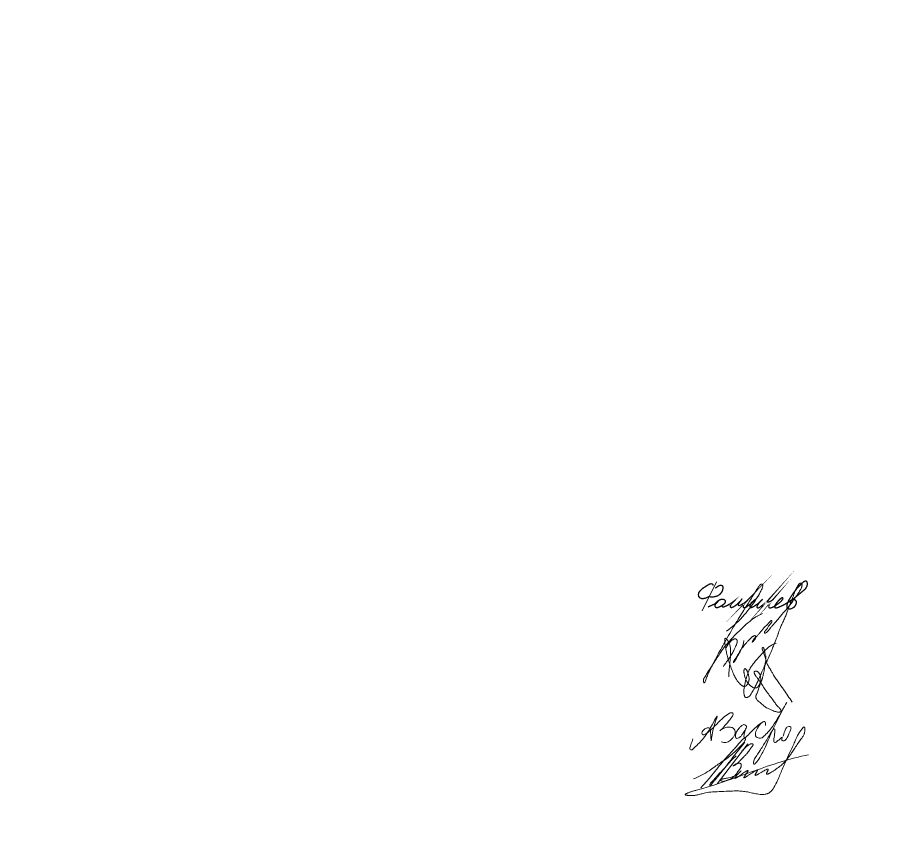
# Model space of a CAD drawing. Header units: millimetres. Extents: x 0 to 841, y 0 to 594.
# Drawn here: x 596.8 to 718.9, y 0 to 113 of the extents above; entities that cross this region are included whole.
import ezdxf

# ---------------------------------------------------------------- set-up
doc = ezdxf.new("R2010")
doc.units = ezdxf.units.MM
for name, pattern in [('K5LT32789', [0]), ('K5LT32790', [0]), ('K5LT32791', [0])]:
    doc.linetypes.add(name, pattern=pattern)
doc.layers.add('Системный слой', color=7, linetype='Continuous')

# ---------------------------------------------------------------- blocks, each defined once
blk = doc.blocks.new('U181')
at = {"layer": 'Системный слой', "color": 5, "linetype": 'K5LT32789', "lineweight": 18, "true_color": 0x0000ff}
for points in [[(698.33, 14.31), (698.12, 14.63), (697.79, 14.63), (697.47, 14.32), (697.12, 13.96), (696.83, 13.48), (696.71, 12.83), (696.91, 12.64), (697.25, 12.72), (697.47, 12.93), (697.71, 13.23), (698.05, 13.75), (698.43, 14.49), (698.05, 13.75), (697.93, 13.15), (697.93, 12.8), (698.01, 12.72), (698.17, 12.77), (698.9, 13.58), (699.69, 14.3), (700.08, 14.66), (700.51, 14.94), (700.71, 15.06), (700.87, 15.06), (700.95, 14.84), (700.95, 14.6), (700.95, 14.34), (700.95, 14.84), (700.87, 15.06), (700.71, 15.07), (700.08, 14.66), (699.51, 13.52), (699.51, 13.01), (699.74, 12.77), (700.07, 12.69), (700.41, 12.69), (700.68, 12.96), (701.02, 13.3), (702.12, 14.4), (704.77, 19.32), (702.12, 14.4), (701.18, 12.05), (700.46, 10.53), (699.81, 9.51), (699.38, 9), (699.25, 9.11), (699.25, 9.55), (699.55, 10.09), (700.11, 10.84), (700.99, 12.3), (701.89, 13.83), (702.09, 14.03), (702.23, 14.01), (702.28, 13.77), (702.2, 13.25), (702.14, 12.84), (702.06, 12.43), (702.14, 12.13), (702.31, 12.04), (702.55, 12.27), (702.99, 12.62), (703.39, 13.02), (703.13, 12.49), (703.25, 12.37), (703.43, 12.3), (703.63, 12.37), (703.88, 12.62), (704.55, 14.01), (704.47, 14.29), (704.22, 14.36), (703.89, 14.28), (703.67, 13.87), (703.52, 13.39), (703.39, 12.98)], [(690.83, 12.62), (690.64, 12.07), (690.44, 11.54), (690.38, 11.2), (690.52, 11.06), (690.72, 11.06), (690.91, 11.25), (691.45, 11.78), (692.78, 13.11), (694.68, 16.85), (693.54, 14.06), (693.34, 11.56), (693.34, 13.86), (693.1, 14.23), (692.55, 14.11), (692.18, 13.74), (692.05, 13.4), (692.17, 13.16), (692.52, 13.16), (693.34, 13.86), (694.46, 14.98), (695.23, 15.76), (696.11, 16.33), (696.49, 16.22), (696.39, 15.9), (696.17, 15.5), (695.43, 14.63), (694.82, 13.91), (694.4, 13.62), (695.22, 14.18), (695.88, 14.3), (696.3, 14.2), (696.59, 13.99), (696.72, 13.64), (696.72, 13.22), (696.47, 12.84), (696.21, 12.58), (695.8, 12.18), (695.36, 12.07), (694.74, 12.19)]]:
    blk.add_open_spline(points, degree=3, dxfattribs=at)
blk = doc.blocks.new('U182')
at = {"layer": 'Системный слой', "color": 5, "linetype": 'K5LT32790', "lineweight": 18, "true_color": 0x0000ff}
blk.add_open_spline([(695.83, 21.26), (695.86, 22.52), (696.18, 23.95), (696.04, 25.46), (695.96, 25.76), (695.88, 25.95), (695.79, 26.12), (695.69, 26.27), (695.6, 26.4), (695.53, 26.49), (695.47, 26.55), (695.44, 26.58), (695.41, 26.59), (695.4, 26.6), (695.38, 26.61), (695.37, 26.61), (695.36, 26.62), (695.35, 26.62), (695.35, 26.62), (695.34, 26.62), (695.33, 26.61), (695.33, 26.61), (695.32, 26.61), (695.32, 26.6), (695.31, 26.59), (695.3, 26.58), (695.3, 26.57), (695.29, 26.56), (695.29, 26.54), (695.28, 26.51), (695.27, 26.48), (695.27, 26.43), (695.26, 26.37), (695.26, 26.27), (695.26, 26.15), (695.27, 26.02), (695.28, 25.87), (695.3, 25.71), (695.34, 25.5), (695.4, 25.22), (695.48, 24.8), (695.6, 24.21), (695.8, 23.46), (696.1, 22.66), (696.38, 21.9), (696.65, 21.27), (696.92, 20.81), (697.18, 20.48), (697.4, 20.25), (697.57, 20.09), (697.69, 20), (697.76, 19.96), (697.82, 19.94), (697.87, 19.93), (697.93, 19.92), (697.98, 19.92), (698.04, 19.93), (698.09, 19.94), (698.14, 19.95), (698.18, 19.97), (698.22, 19.99), (698.25, 20.02), (698.29, 20.05), (698.33, 20.09), (698.37, 20.16), (698.44, 20.25), (698.51, 20.37), (698.57, 20.51), (698.62, 20.65), (698.64, 20.78), (698.65, 20.9), (698.65, 21.05), (698.63, 21.23), (698.59, 21.45), (698.53, 21.69), (698.45, 21.91), (698.38, 22.07), (698.32, 22.17), (698.27, 22.24), (698.23, 22.29), (698.19, 22.33), (698.16, 22.36), (698.13, 22.38), (698.12, 22.39), (698.1, 22.39), (698.09, 22.39), (698.08, 22.39), (698.07, 22.39), (698.07, 22.39), (698.06, 22.39), (698.05, 22.39), (698.05, 22.39), (698.04, 22.38), (698.03, 22.37), (698.02, 22.37), (698.02, 22.36), (698.01, 22.34), (697.99, 22.32), (697.98, 22.29), (697.97, 22.26), (697.95, 22.21), (697.94, 22.15), (697.93, 22.08), (697.93, 22.01), (697.93, 21.92), (697.95, 21.79), (697.98, 21.62), (698.02, 21.39), (698.08, 21.13), (698.17, 20.9), (698.29, 20.68), (698.42, 20.47), (698.58, 20.27), (698.75, 20.09), (698.92, 19.94), (699.06, 19.84), (699.18, 19.78), (699.29, 19.74), (699.39, 19.71), (699.47, 19.7), (699.54, 19.7), (699.6, 19.7), (699.66, 19.71), (699.7, 19.73), (699.74, 19.75), (699.78, 19.77), (699.83, 19.81), (699.87, 19.85), (699.93, 19.91), (699.99, 20), (700.06, 20.11), (700.13, 20.24), (700.19, 20.38), (700.23, 20.53), (700.26, 20.7), (700.28, 20.87), (700.27, 21.06), (700.25, 21.25), (700.21, 21.42), (700.16, 21.57), (700.11, 21.68), (700.05, 21.77), (700, 21.84), (699.95, 21.89), (699.89, 21.94), (699.83, 21.97), (699.77, 22.01), (699.7, 22.03), (699.65, 22.05), (699.6, 22.05), (699.56, 22.05), (699.53, 22.05), (699.5, 22.04), (699.47, 22.03), (699.45, 22.02), (699.42, 22.01), (699.4, 21.99), (699.39, 21.98), (699.37, 21.96), (699.37, 21.95), (699.36, 21.94), (699.35, 21.93), (699.35, 21.91), (699.35, 21.9), (699.35, 21.88), (699.35, 21.86), (699.35, 21.83), (699.36, 21.8), (699.38, 21.76), (699.4, 21.71), (699.44, 21.63), (699.49, 21.53), (699.55, 21.42), (699.64, 21.28), (699.77, 21.13), (699.95, 20.91), (700.19, 20.57), (700.5, 20.09), (700.87, 19.49), (701.34, 18.85), (701.82, 18.22), (702.22, 17.67), (702.5, 17.26), (702.73, 17.05), (702.88, 16.92), (702.97, 16.82), (703.02, 16.74), (703.06, 16.68), (703.08, 16.63), (703.09, 16.58), (703.1, 16.55), (703.1, 16.52), (703.1, 16.5), (703.09, 16.48), (703.09, 16.47), (703.08, 16.45), (703.07, 16.44), (703.07, 16.43), (703.05, 16.42), (703.04, 16.41), (703.02, 16.39), (702.99, 16.38), (702.96, 16.37), (702.92, 16.35), (702.88, 16.34), (702.83, 16.33), (702.76, 16.33), (702.69, 16.34), (702.59, 16.35), (702.44, 16.38), (702.22, 16.44), (701.9, 16.56), (701.52, 16.73), (701.11, 16.92), (700.79, 17.13), (700.54, 17.34), (700.31, 17.55), (700.06, 17.77), (699.84, 17.96), (699.71, 18.12), (699.65, 18.21), (699.62, 18.28), (699.6, 18.33), (699.59, 18.39), (699.59, 18.44), (699.59, 18.49), (699.59, 18.55), (699.6, 18.6), (699.62, 18.67), (699.65, 18.75), (699.7, 18.86), (699.78, 19.02), (699.87, 19.25), (699.97, 19.56), (700.09, 19.89), (700.22, 20.25), (700.38, 20.69), (700.56, 21.25), (700.71, 21.88), (700.81, 22.48), (700.87, 22.96), (700.93, 23.34), (700.99, 23.64), (701, 23.89), (700.98, 24.08), (700.94, 24.27), (700.88, 24.49), (700.83, 24.71), (700.79, 24.91), (700.75, 25.06), (700.72, 25.16), (700.7, 25.23), (700.68, 25.27), (700.66, 25.3), (700.65, 25.31), (700.64, 25.32), (700.63, 25.33), (700.62, 25.33), (700.61, 25.34), (700.6, 25.34), (700.59, 25.34), (700.58, 25.34), (700.57, 25.34), (700.56, 25.33), (700.55, 25.33), (700.54, 25.33), (700.53, 25.32), (700.52, 25.31), (700.51, 25.3), (700.5, 25.29), (700.49, 25.28), (700.49, 25.27), (700.48, 25.25), (700.48, 25.24), (700.47, 25.22), (700.47, 25.2), (700.47, 25.17), (700.48, 25.14), (700.49, 25.09), (700.5, 25.04), (700.53, 24.97), (700.56, 24.89), (700.62, 24.79), (700.67, 24.66), (700.72, 24.51), (700.77, 24.32), (700.85, 24.09), (700.95, 23.8), (701.05, 23.48), (701.13, 23.18), (701.23, 22.92), (701.35, 22.69), (701.49, 22.46), (701.66, 22.2), (701.85, 21.88), (702.09, 21.44), (702.41, 20.95), (702.77, 20.43), (703.13, 19.94), (703.76, 19.05), (704.26, 18.31), (704.64, 17.73)], degree=3, knots=[0, 0, 0, 0, 23.088924, 25.905784, 27.368497, 28.578535, 29.721875, 30.813961, 31.805183, 32.534012, 32.992903, 33.225793, 33.377047, 33.48833, 33.574551, 33.643805, 33.701224, 33.750367, 33.79387, 33.833355, 33.872141, 33.912355, 33.95659, 34.00557, 34.061357, 34.126468, 34.204109, 34.298549, 34.415744, 34.564555, 34.759459, 35.028229, 35.412864, 35.997175, 36.728139, 37.568941, 38.433825, 39.401332, 40.578431, 42.235398, 44.569602, 48.269133, 53.187712, 58.58434, 63.764044, 67.778676, 70.998143, 73.369834, 75.349816, 76.796874, 77.581324, 78.028914, 78.378087, 78.696803, 79.013489, 79.343373, 79.678587, 80.006824, 80.317932, 80.606471, 80.866035, 81.11641, 81.383983, 81.718354, 82.16781, 82.839361, 83.733235, 84.705422, 85.582724, 86.324391, 87.057116, 87.890757, 88.945341, 90.321141, 91.965571, 93.426367, 94.484215, 95.101021, 95.580997, 96.013141, 96.361093, 96.626002, 96.782739, 96.889142, 96.971138, 97.03813, 97.095272, 97.145901, 97.188561, 97.228747, 97.268915, 97.315311, 97.366861, 97.425655, 97.494454, 97.577142, 97.679623, 97.811915, 97.985663, 98.226797, 98.532587, 98.897786, 99.296036, 99.737821, 100.261724, 100.964229, 101.99978, 103.525411, 105.150667, 106.72453, 108.093532, 109.590313, 111.195302, 112.777483, 114.126394, 115.159714, 115.93325, 116.599105, 117.196687, 117.716186, 118.147278, 118.512091, 118.830828, 119.112084, 119.376147, 119.650254, 119.966184, 120.348472, 120.832611, 121.462575, 122.257884, 123.166317, 124.121896, 125.077441, 126.058759, 127.110722, 128.27138, 129.455541, 130.54928, 131.472222, 132.224076, 132.842804, 133.343527, 133.786162, 134.209733, 134.641953, 135.076751, 135.490934, 135.840567, 136.1162, 136.329021, 136.516582, 136.697073, 136.87991, 137.063295, 137.235465, 137.38613, 137.514261, 137.623548, 137.718445, 137.797689, 137.875651, 137.957944, 138.055516, 138.163779, 138.288043, 138.436309, 138.622516, 138.862075, 139.203128, 139.704326, 140.381097, 141.218915, 142.127317, 143.259517, 144.821141, 147.317764, 150.75711, 155.19517, 160.069171, 165.224464, 169.471142, 172.421411, 174.092925, 175.138298, 175.966748, 176.479558, 176.900272, 177.244752, 177.52135, 177.72293, 177.873709, 177.996322, 178.101436, 178.195314, 178.281517, 178.366118, 178.454913, 178.554755, 178.670049, 178.807074, 178.975201, 179.187234, 179.439473, 179.719727, 180.029511, 180.383269, 180.823448, 181.407111, 182.246837, 183.563618, 185.512414, 188.365901, 191.16936, 193.636194, 195.215931, 197.147086, 199.269225, 201.224518, 202.392176, 202.935446, 203.335749, 203.665039, 203.98044, 204.30527, 204.630666, 204.95421, 205.28424, 205.683122, 206.145312, 206.866804, 207.837862, 209.464316, 211.387339, 213.648133, 215.828171, 218.361631, 222.046321, 226.400789, 230.237614, 232.987127, 235.143069, 237.145235, 238.600123, 239.59432, 240.714469, 242.086859, 243.579513, 244.83703, 245.773068, 246.379449, 246.80954, 247.077534, 247.227517, 247.33398, 247.41847, 247.489521, 247.552012, 247.609222, 247.663606, 247.717168, 247.768592, 247.820784, 247.876677, 247.942191, 248.018083, 248.10247, 248.189421, 248.269471, 248.347072, 248.425637, 248.512886, 248.605679, 248.706816, 248.820413, 248.952282, 249.111489, 249.313956, 249.574155, 249.89782, 250.303709, 250.841791, 251.528272, 252.381244, 253.359593, 254.475963, 255.872687, 257.851092, 259.938273, 261.963603, 263.469883, 265.046448, 266.586695, 268.366913, 270.599666, 273.407082, 277.373027, 281.234201, 284.882343, 288.313023, 301, 301, 301, 301], dxfattribs=at)
blk = doc.blocks.new('U183')
at = {"layer": 'Системный слой', "color": 5, "linetype": 'K5LT32790', "lineweight": 18, "true_color": 0x0000ff}
for points, knots in [([(697.93, 26.29), (697.86, 25.83), (697.63, 25.25), (697.29, 24.54), (697.06, 24.17), (696.9, 23.86), (696.8, 23.67), (696.74, 23.56), (696.7, 23.49), (696.66, 23.44), (696.63, 23.4), (696.59, 23.36), (696.56, 23.32), (696.53, 23.29), (696.5, 23.27), (696.48, 23.25), (696.48, 23.25), (696.47, 23.24), (696.47, 23.24), (696.46, 23.24), (696.46, 23.24), (696.46, 23.23), (696.45, 23.23), (696.45, 23.23), (696.45, 23.24), (696.45, 23.24), (696.45, 23.24), (696.45, 23.24), (696.45, 23.25), (696.45, 23.25), (696.45, 23.26), (696.46, 23.26), (696.46, 23.27), (696.47, 23.29), (696.47, 23.31), (696.49, 23.33), (696.5, 23.37), (696.51, 23.4), (696.53, 23.45), (696.56, 23.5), (696.59, 23.55), (696.64, 23.61), (696.71, 23.7), (696.8, 23.83), (696.92, 24.01), (697.06, 24.25), (697.2, 24.49), (697.34, 24.74), (697.5, 25.01), (697.7, 25.3), (697.92, 25.56), (698.11, 25.78), (698.31, 26.02), (698.55, 26.29), (698.82, 26.57), (699.03, 26.77), (699.17, 26.87), (699.24, 26.91), (699.29, 26.94), (699.34, 26.96), (699.39, 26.98), (699.43, 26.99), (699.46, 26.99), (699.48, 26.99), (699.5, 26.99), (699.51, 26.98), (699.52, 26.98), (699.53, 26.97), (699.54, 26.97), (699.54, 26.96), (699.55, 26.96), (699.55, 26.95), (699.56, 26.94), (699.56, 26.93), (699.56, 26.91), (699.56, 26.9), (699.57, 26.88), (699.56, 26.84), (699.56, 26.8), (699.55, 26.75), (699.54, 26.68), (699.53, 26.62), (699.51, 26.56), (699.49, 26.51), (699.46, 26.46), (699.42, 26.4), (699.38, 26.35), (699.33, 26.29), (699.29, 26.25), (699.26, 26.21), (699.23, 26.19), (699.2, 26.16), (699.17, 26.14), (699.15, 26.12), (699.13, 26.11), (699.12, 26.1), (699.11, 26.09), (699.11, 26.09), (699.1, 26.09), (699.1, 26.09), (699.1, 26.09), (699.09, 26.09), (699.09, 26.09), (699.09, 26.09), (699.09, 26.09), (699.09, 26.09), (699.09, 26.1), (699.09, 26.1), (699.09, 26.1), (699.09, 26.1), (699.09, 26.11), (699.09, 26.11), (699.09, 26.12), (699.1, 26.13), (699.1, 26.14), (699.11, 26.15), (699.12, 26.18), (699.13, 26.2), (699.15, 26.23), (699.16, 26.25), (699.18, 26.28), (699.2, 26.31), (699.23, 26.36), (699.27, 26.43), (699.31, 26.5), (699.38, 26.58), (699.47, 26.67), (699.59, 26.78), (699.73, 26.9), (699.87, 27.05), (700, 27.2), (700.12, 27.35), (700.25, 27.51), (700.39, 27.67), (700.53, 27.85), (700.67, 28.03), (700.85, 28.22), (701.05, 28.4), (701.24, 28.58), (701.38, 28.73), (701.47, 28.83), (701.54, 28.91), (701.59, 28.97), (701.64, 29.02), (701.68, 29.06), (701.71, 29.08), (701.73, 29.1), (701.74, 29.1), (701.75, 29.11), (701.76, 29.11), (701.77, 29.11), (701.77, 29.11), (701.78, 29.11), (701.78, 29.11), (701.79, 29.11), (701.79, 29.11), (701.79, 29.1), (701.8, 29.1), (701.8, 29.1), (701.8, 29.09), (701.81, 29.08), (701.81, 29.08), (701.82, 29.06), (701.82, 29.05), (701.82, 29.03), (701.83, 29), (701.83, 28.98), (701.82, 28.95), (701.82, 28.92), (701.81, 28.9), (701.8, 28.87), (701.78, 28.84), (701.75, 28.79), (701.71, 28.73), (701.64, 28.64), (701.54, 28.52), (701.43, 28.37), (701.32, 28.21), (701.22, 28.04), (701.11, 27.91), (701.02, 27.8), (700.96, 27.71), (700.9, 27.65), (700.85, 27.6), (700.82, 27.56), (700.8, 27.53), (700.79, 27.51), (700.79, 27.49), (700.78, 27.47), (700.78, 27.46), (700.78, 27.44), (700.79, 27.42), (700.79, 27.4), (700.79, 27.39), (700.8, 27.38), (700.81, 27.37), (700.81, 27.36), (700.82, 27.35), (700.82, 27.35), (700.83, 27.34), (700.84, 27.34), (700.85, 27.34), (700.85, 27.34), (700.86, 27.34), (700.88, 27.34), (700.89, 27.34), (700.91, 27.34), (700.93, 27.35), (700.95, 27.36), (700.99, 27.38), (701.03, 27.41), (701.08, 27.44), (701.14, 27.48), (701.2, 27.54), (701.26, 27.6), (701.35, 27.71), (701.46, 27.86), (701.63, 28.08), (701.88, 28.36), (702.19, 28.69), (702.53, 29.08), (702.9, 29.53), (703.26, 29.98), (703.63, 30.4), (704, 30.82), (704.38, 31.28), (704.72, 31.78), (705.06, 32.28), (705.4, 32.73), (705.66, 33.12), (705.85, 33.41), (705.94, 33.61), (705.97, 33.74), (705.99, 33.84), (706.01, 33.93), (706.02, 33.99), (706.02, 34.04), (706.02, 34.08), (706.02, 34.12), (706.01, 34.15), (706, 34.18), (705.99, 34.21), (705.98, 34.23), (705.96, 34.25), (705.94, 34.27), (705.93, 34.28), (705.91, 34.29), (705.9, 34.3), (705.88, 34.3), (705.87, 34.31), (705.85, 34.31), (705.83, 34.31), (705.81, 34.3), (705.79, 34.3), (705.77, 34.29), (705.74, 34.28), (705.7, 34.26), (705.67, 34.23), (705.63, 34.2), (705.59, 34.16), (705.55, 34.11), (705.51, 34.06), (705.46, 33.98), (705.41, 33.87), (705.31, 33.71), (705.19, 33.48), (705.06, 33.17), (704.92, 32.81), (704.78, 32.44), (704.62, 32.05), (704.44, 31.63), (704.26, 31.16), (704.09, 30.67), (703.91, 30.16), (703.69, 29.6), (703.42, 29), (703.14, 28.43), (702.94, 27.92), (702.81, 27.56), (702.74, 27.36), (702.7, 27.24), (702.64, 27.07), (702.53, 26.78), (702.37, 26.36), (702.15, 25.83), (701.9, 25.21), (701.63, 24.49), (701.26, 23.66), (700.79, 22.72), (700.32, 21.69), (699.87, 20.65), (699.46, 19.76), (699.07, 19.17), (698.88, 18.79), (698.76, 18.62), (698.69, 18.54), (698.63, 18.5), (698.57, 18.46), (698.52, 18.43), (698.45, 18.41), (698.39, 18.39), (698.32, 18.38), (698.26, 18.38), (698.21, 18.38), (698.18, 18.39), (698.15, 18.4), (698.13, 18.41), (698.11, 18.42), (698.1, 18.43), (698.08, 18.44), (698.07, 18.46), (698.06, 18.48), (698.04, 18.51), (698.03, 18.54), (698.01, 18.59), (697.99, 18.67), (697.97, 18.78), (697.93, 18.91), (697.91, 19.06), (697.9, 19.2), (697.91, 19.35), (697.94, 19.52), (697.98, 19.75), (698.03, 20.04), (698.09, 20.43), (698.19, 20.86), (698.33, 21.26), (698.44, 21.59), (698.53, 21.85), (698.62, 22.09), (698.74, 22.34), (698.91, 22.63), (699.19, 23), (699.57, 23.5), (700.1, 24.1), (700.65, 24.7), (701.15, 25.2), (701.54, 25.52), (701.83, 25.69), (702.1, 25.8), (702.29, 25.86), (702.4, 25.9)], [0, 0, 0, 0, 9.050129, 12.27524, 15.459, 17.73484, 19.057413, 19.710841, 20.186256, 20.578255, 20.920156, 21.263228, 21.624829, 21.943402, 22.174143, 22.29629, 22.36276, 22.406894, 22.439057, 22.464194, 22.484922, 22.502166, 22.516262, 22.528133, 22.539447, 22.552242, 22.56817, 22.588053, 22.611987, 22.639741, 22.672744, 22.715192, 22.776687, 22.87041, 23.023044, 23.2152, 23.446308, 23.698853, 24.014406, 24.364067, 24.793807, 25.28352, 25.941626, 26.877925, 28.429965, 30.348657, 32.240773, 33.898399, 35.948367, 38.485583, 40.825304, 42.59187, 44.267244, 46.970047, 49.74801, 51.863744, 52.701471, 53.104911, 53.483029, 53.862972, 54.210178, 54.473163, 54.650607, 54.780151, 54.882015, 54.96597, 55.037892, 55.101774, 55.160577, 55.215489, 55.269733, 55.3265, 55.390437, 55.464507, 55.552848, 55.661752, 55.802045, 55.996896, 56.278982, 56.657771, 57.087852, 57.530059, 57.926999, 58.28654, 58.645161, 59.086887, 59.580412, 60.070145, 60.456808, 60.770321, 61.020502, 61.287434, 61.539711, 61.751465, 61.877288, 61.951174, 62.001019, 62.037083, 62.064047, 62.085222, 62.102691, 62.117816, 62.131035, 62.143011, 62.154708, 62.167188, 62.181333, 62.197688, 62.21651, 62.238222, 62.264236, 62.296726, 62.338711, 62.394112, 62.469848, 62.581386, 62.750144, 62.953234, 63.151975, 63.325302, 63.501424, 63.750698, 64.126703, 64.655732, 65.239268, 65.888652, 66.649933, 67.724768, 68.970934, 70.450533, 71.673771, 72.965674, 74.199734, 75.716608, 77.191491, 78.669398, 80.263602, 82.259995, 84.0227, 85.431088, 86.180031, 86.82002, 87.357354, 87.830339, 88.196682, 88.427814, 88.563885, 88.657509, 88.728451, 88.784957, 88.831759, 88.871976, 88.907862, 88.941164, 88.973333, 89.002363, 89.031139, 89.061129, 89.097204, 89.139544, 89.190239, 89.252182, 89.329582, 89.428874, 89.559889, 89.727893, 89.910432, 90.08993, 90.259821, 90.437176, 90.634512, 90.867411, 91.167757, 91.627014, 92.382088, 93.419966, 94.672454, 96.030915, 97.344377, 98.512333, 99.382533, 100.080146, 100.642761, 101.098523, 101.416568, 101.614452, 101.761411, 101.888131, 102.002041, 102.112642, 102.228685, 102.353162, 102.475542, 102.582798, 102.67162, 102.744553, 102.805473, 102.857643, 102.905538, 102.953137, 103.003348, 103.057077, 103.11538, 103.180499, 103.255316, 103.343787, 103.451799, 103.589159, 103.775473, 104.036879, 104.381072, 104.782032, 105.231565, 105.731185, 106.331113, 107.131661, 108.329516, 110.150194, 112.636877, 115.501671, 119.160964, 122.898631, 126.952961, 130.409086, 134.037174, 137.994275, 142.035946, 146.041027, 149.822245, 153.085433, 155.385996, 156.523495, 157.344961, 158.084473, 158.656408, 159.032405, 159.319553, 159.62593, 159.882585, 160.081757, 160.265654, 160.447561, 160.63144, 160.806021, 160.962993, 161.100471, 161.220792, 161.327559, 161.424857, 161.521276, 161.623153, 161.736504, 161.863212, 162.008568, 162.179889, 162.387514, 162.643846, 162.945007, 163.264358, 163.6135, 164.014772, 164.533206, 165.020618, 165.794064, 166.857794, 168.64401, 171.006738, 173.517367, 176.204619, 178.789913, 181.800729, 185.264053, 188.598832, 192.086757, 196.039981, 200.351441, 204.98312, 208.606796, 211.174086, 212.324149, 212.840152, 213.814159, 215.76165, 218.911517, 222.760316, 227.121283, 231.883071, 238.054257, 244.879079, 252.670992, 260.372327, 267.206768, 271.910472, 274.294825, 275.442431, 276.007431, 276.456493, 276.872537, 277.298483, 277.734538, 278.182349, 278.627236, 279.027811, 279.347916, 279.582846, 279.760539, 279.906542, 280.032941, 280.152577, 280.276179, 280.413989, 280.572354, 280.762102, 281.004984, 281.334701, 281.830666, 282.557033, 283.530703, 284.521091, 285.429966, 286.323075, 287.47734, 288.942216, 290.783007, 293.428229, 296.57457, 299.586331, 301.717918, 303.359613, 305.016414, 306.799751, 308.827327, 311.560281, 315.955926, 321.284596, 327.290578, 331.929165, 335.294372, 337.07654, 338.608554, 341, 341, 341, 341]), ([(695.49, 27.6), (696.43, 28.26), (697.61, 29.37), (698.88, 31), (699.66, 32.03), (700.13, 32.9), (700.42, 33.43), (700.52, 33.7), (700.55, 33.85), (700.56, 33.93), (700.56, 33.99), (700.56, 34.02), (700.55, 34.05), (700.54, 34.06), (700.54, 34.08), (700.53, 34.09), (700.52, 34.11), (700.5, 34.12), (700.49, 34.13), (700.47, 34.14), (700.45, 34.15), (700.43, 34.15), (700.4, 34.16), (700.38, 34.16), (700.36, 34.16), (700.34, 34.16), (700.33, 34.15), (700.31, 34.15), (700.29, 34.14), (700.27, 34.12), (700.25, 34.11), (700.22, 34.08), (700.18, 34.03), (700.11, 33.95), (699.99, 33.81), (699.81, 33.55), (699.54, 33.14), (699.18, 32.52), (698.62, 31.65), (697.75, 30.29), (696.6, 28.39), (695.33, 26.21), (694.28, 24.31), (693.59, 22.99), (693.2, 22.23), (692.99, 21.77), (692.85, 21.41), (692.73, 21.11), (692.62, 20.84), (692.55, 20.64), (692.5, 20.52), (692.48, 20.46), (692.46, 20.44), (692.46, 20.43), (692.45, 20.42), (692.44, 20.41), (692.43, 20.41), (692.43, 20.4), (692.42, 20.4), (692.42, 20.4), (692.41, 20.4), (692.41, 20.4), (692.4, 20.4), (692.4, 20.4), (692.39, 20.41), (692.39, 20.41), (692.39, 20.41), (692.38, 20.42), (692.37, 20.42), (692.37, 20.43), (692.36, 20.45), (692.35, 20.47), (692.33, 20.5), (692.31, 20.54), (692.3, 20.58), (692.29, 20.64), (692.28, 20.69), (692.28, 20.75), (692.29, 20.81), (692.3, 20.88), (692.32, 20.94), (692.35, 21.01), (692.4, 21.1), (692.49, 21.24), (692.65, 21.5), (692.96, 21.99), (693.53, 22.89), (694.36, 24.17), (695.42, 25.71), (696.67, 27.07), (697.89, 28.23), (698.87, 29.12), (699.74, 29.71), (700.28, 29.96), (700.53, 30.08)], [0, 0, 0, 0, 8.550609, 12.054989, 15.548009, 18.191121, 19.498995, 20.058209, 20.381615, 20.589671, 20.716665, 20.79368, 20.851701, 20.900722, 20.944653, 20.985245, 21.025642, 21.06834, 21.115939, 21.168338, 21.224707, 21.283052, 21.340576, 21.394663, 21.443781, 21.488289, 21.53119, 21.575808, 21.625508, 21.683081, 21.754287, 21.848548, 21.98875, 22.223415, 22.641351, 23.38396, 24.591455, 26.333193, 28.725175, 32.394143, 38.444137, 45.386804, 51.336644, 54.759282, 56.550214, 57.736198, 58.581068, 59.410817, 60.190375, 60.748602, 61.044545, 61.139793, 61.19713, 61.237089, 61.267135, 61.290713, 61.309862, 61.325937, 61.339917, 61.352551, 61.36445, 61.376142, 61.388111, 61.400062, 61.412022, 61.424542, 61.439066, 61.45699, 61.479741, 61.509795, 61.550475, 61.607942, 61.688058, 61.795635, 61.922219, 62.059168, 62.198495, 62.342871, 62.495112, 62.658157, 62.830855, 63.02153, 63.245709, 63.594568, 64.237865, 65.516344, 67.957442, 72.253573, 76.989753, 81.977365, 86.090995, 89.562811, 91.905588, 94, 94, 94, 94]), ([(695.47, 25.35), (695.66, 25.64), (695.88, 26.01), (696.24, 26.33), (696.37, 26.42), (696.47, 26.48), (696.55, 26.51), (696.62, 26.53), (696.66, 26.54), (696.7, 26.54), (696.74, 26.53), (696.77, 26.53), (696.8, 26.52), (696.83, 26.5), (696.86, 26.49), (696.89, 26.46), (696.91, 26.44), (696.93, 26.42), (696.95, 26.39), (696.97, 26.36), (696.98, 26.33), (696.99, 26.3), (697, 26.26), (697, 26.22), (697, 26.16), (696.99, 26.09), (696.97, 25.99), (696.94, 25.85), (696.87, 25.67), (696.75, 25.39), (696.56, 24.98), (696.3, 24.48), (695.98, 23.98), (695.67, 23.54), (695.37, 23.12), (695.18, 22.85), (695.07, 22.69)], [0, 0, 0, 0, 6.031327, 7.224988, 8.103691, 8.779791, 9.271523, 9.620615, 9.879085, 10.092232, 10.278511, 10.453749, 10.630111, 10.818394, 11.017829, 11.223201, 11.427374, 11.623322, 11.806227, 11.978077, 12.150954, 12.337468, 12.550087, 12.799771, 13.111892, 13.519386, 14.078895, 14.842107, 15.895849, 17.445078, 19.990893, 23.601088, 27.190299, 30.147219, 32.759048, 36, 36, 36, 36])]:
    blk.add_open_spline(points, degree=3, knots=knots, dxfattribs=at)
blk = doc.blocks.new('U184')
at = {"layer": 'Системный слой', "color": 5, "linetype": 'K5LT32790', "lineweight": 18, "true_color": 0x0000ff}
blk.add_line((698.47, 11.94), (694.2, 6.34), dxfattribs=at)
for points, knots in [([(697.66, 10.88), (697.85, 11.12), (698.12, 11.43), (698.52, 11.7), (698.71, 11.82), (698.84, 11.89), (698.92, 11.93), (698.97, 11.94), (699, 11.94), (699.03, 11.94), (699.06, 11.94), (699.08, 11.93), (699.1, 11.92), (699.12, 11.91), (699.14, 11.9), (699.16, 11.89), (699.18, 11.87), (699.19, 11.86), (699.19, 11.85), (699.2, 11.84), (699.2, 11.83), (699.21, 11.81), (699.21, 11.8), (699.21, 11.78), (699.21, 11.76), (699.2, 11.74), (699.19, 11.72), (699.18, 11.69), (699.16, 11.65), (699.13, 11.61), (699.07, 11.54), (699, 11.45), (698.91, 11.33), (698.8, 11.19), (698.68, 11.01), (698.53, 10.78), (698.31, 10.52), (698.05, 10.24), (697.77, 9.97), (697.55, 9.74), (697.37, 9.56), (697.24, 9.42), (697.13, 9.3), (697.04, 9.22), (696.97, 9.16), (696.9, 9.12), (696.83, 9.07), (696.74, 9.02), (696.65, 8.96), (696.57, 8.92), (696.52, 8.89), (696.48, 8.87), (696.46, 8.86), (696.45, 8.86), (696.43, 8.85), (696.43, 8.85), (696.42, 8.85), (696.42, 8.85), (696.41, 8.84), (696.41, 8.84), (696.41, 8.84), (696.41, 8.84), (696.41, 8.84), (696.41, 8.84), (696.41, 8.85), (696.41, 8.85), (696.41, 8.85), (696.41, 8.85), (696.41, 8.85), (696.42, 8.85), (696.42, 8.86), (696.42, 8.86), (696.43, 8.86), (696.43, 8.87), (696.44, 8.87), (696.46, 8.88), (696.47, 8.89), (696.5, 8.91), (696.54, 8.94), (696.59, 8.97), (696.66, 9.02), (696.75, 9.07), (696.84, 9.12), (696.94, 9.16), (697.04, 9.19), (697.14, 9.21), (697.22, 9.22), (697.29, 9.22), (697.35, 9.22), (697.4, 9.21), (697.43, 9.2), (697.45, 9.19), (697.47, 9.17), (697.49, 9.16), (697.51, 9.14), (697.52, 9.13), (697.53, 9.1), (697.54, 9.08), (697.56, 9.05), (697.56, 9.01), (697.57, 8.97), (697.57, 8.92), (697.57, 8.88), (697.56, 8.83), (697.55, 8.77), (697.53, 8.71), (697.49, 8.63), (697.43, 8.53), (697.33, 8.39), (697.18, 8.17), (697, 7.9), (696.78, 7.61), (696.55, 7.37), (696.34, 7.2), (696.16, 7.08), (695.95, 6.98), (695.73, 6.9), (695.48, 6.81), (695.28, 6.73), (695.14, 6.69), (695.06, 6.69), (695.01, 6.69), (694.96, 6.7), (694.91, 6.71), (694.86, 6.73), (694.82, 6.75), (694.77, 6.77), (694.74, 6.79), (694.72, 6.81), (694.7, 6.82), (694.68, 6.84), (694.66, 6.85), (694.65, 6.87), (694.64, 6.88), (694.64, 6.89), (694.64, 6.9), (694.64, 6.92), (694.65, 6.93), (694.65, 6.94), (694.67, 6.95), (694.68, 6.96), (694.71, 6.97), (694.74, 6.98), (694.78, 6.99), (694.83, 7.01), (694.9, 7.02), (694.99, 7.04), (695.11, 7.06), (695.28, 7.09), (695.52, 7.13), (695.83, 7.2), (696.19, 7.29), (696.53, 7.41), (696.81, 7.55), (697.02, 7.69), (697.17, 7.8), (697.28, 7.9), (697.37, 7.98), (697.42, 8.04), (697.46, 8.08), (697.48, 8.1), (697.5, 8.13), (697.52, 8.14), (697.53, 8.15), (697.53, 8.16), (697.54, 8.17), (697.54, 8.17), (697.54, 8.18), (697.55, 8.18), (697.55, 8.18), (697.55, 8.18), (697.55, 8.18), (697.55, 8.18), (697.55, 8.18), (697.54, 8.18), (697.54, 8.18), (697.54, 8.18), (697.54, 8.18), (697.53, 8.17), (697.52, 8.17), (697.51, 8.16), (697.5, 8.15), (697.48, 8.13), (697.46, 8.11), (697.43, 8.08), (697.4, 8.04), (697.34, 7.99), (697.27, 7.9), (697.16, 7.78), (697.03, 7.63), (696.9, 7.48), (696.8, 7.36), (696.74, 7.28), (696.71, 7.23), (696.69, 7.2), (696.68, 7.18), (696.67, 7.16), (696.67, 7.15), (696.67, 7.14), (696.67, 7.13), (696.67, 7.12), (696.67, 7.12), (696.68, 7.12), (696.69, 7.11), (696.7, 7.11), (696.71, 7.12), (696.73, 7.12), (696.75, 7.13), (696.78, 7.15), (696.82, 7.17), (696.87, 7.19), (696.94, 7.23), (697.03, 7.29), (697.15, 7.37), (697.34, 7.5), (697.59, 7.67), (697.86, 7.86), (698.09, 8.01), (698.24, 8.1), (698.32, 8.15), (698.38, 8.18), (698.42, 8.19), (698.45, 8.2), (698.47, 8.21), (698.49, 8.21), (698.5, 8.21), (698.51, 8.21), (698.51, 8.2), (698.52, 8.19), (698.52, 8.18), (698.52, 8.17), (698.52, 8.16), (698.51, 8.15), (698.5, 8.13), (698.5, 8.11), (698.48, 8.09), (698.46, 8.05), (698.43, 8.01), (698.39, 7.94), (698.33, 7.85), (698.24, 7.73), (698.14, 7.59), (698.06, 7.47), (698, 7.39), (697.97, 7.34), (697.96, 7.3), (697.94, 7.28), (697.94, 7.26), (697.93, 7.25), (697.93, 7.24), (697.93, 7.23), (697.93, 7.22), (697.94, 7.21), (697.94, 7.21), (697.95, 7.21), (697.96, 7.21), (697.98, 7.21), (698, 7.21), (698.02, 7.22), (698.05, 7.23), (698.09, 7.25), (698.14, 7.28), (698.21, 7.32), (698.3, 7.37), (698.43, 7.45), (698.62, 7.58), (698.87, 7.75), (699.15, 7.94), (699.37, 8.08), (699.52, 8.17), (699.61, 8.22), (699.67, 8.24), (699.71, 8.26), (699.74, 8.27), (699.76, 8.27), (699.78, 8.27), (699.8, 8.27), (699.81, 8.27), (699.81, 8.26), (699.82, 8.25), (699.82, 8.24), (699.82, 8.22), (699.81, 8.21), (699.81, 8.19), (699.8, 8.17), (699.79, 8.15), (699.77, 8.11), (699.75, 8.07), (699.71, 8), (699.66, 7.92), (699.6, 7.82), (699.55, 7.74), (699.52, 7.68), (699.51, 7.65), (699.5, 7.62), (699.49, 7.6), (699.49, 7.59), (699.49, 7.58), (699.49, 7.57), (699.49, 7.56), (699.49, 7.55), (699.5, 7.54), (699.51, 7.54), (699.52, 7.53), (699.54, 7.53), (699.56, 7.54), (699.59, 7.54), (699.62, 7.55), (699.66, 7.57), (699.71, 7.59), (699.78, 7.62), (699.87, 7.67), (700, 7.74), (700.2, 7.86), (700.46, 8.01), (700.72, 8.17), (700.93, 8.28), (701.06, 8.34), (701.13, 8.37), (701.18, 8.39), (701.22, 8.4), (701.25, 8.4), (701.27, 8.4), (701.28, 8.4), (701.3, 8.39), (701.31, 8.38), (701.31, 8.37), (701.32, 8.36), (701.32, 8.34), (701.31, 8.33), (701.31, 8.31), (701.31, 8.3), (701.3, 8.27), (701.29, 8.24), (701.27, 8.2), (701.24, 8.15), (701.2, 8.07), (701.16, 7.98), (701.12, 7.91), (701.1, 7.85), (701.09, 7.82), (701.08, 7.8), (701.08, 7.78), (701.08, 7.76), (701.08, 7.75), (701.08, 7.74), (701.08, 7.73), (701.09, 7.72), (701.1, 7.71), (701.11, 7.7), (701.12, 7.7), (701.13, 7.7), (701.15, 7.7), (701.17, 7.7), (701.2, 7.7), (701.23, 7.71), (701.27, 7.72), (701.32, 7.74), (701.38, 7.77), (701.46, 7.8), (701.57, 7.86), (701.72, 7.95), (701.94, 8.09), (702.23, 8.28), (702.56, 8.51), (702.87, 8.74), (703.15, 8.97), (703.4, 9.2), (703.65, 9.43), (703.89, 9.7), (704.15, 10.02), (704.43, 10.43), (704.75, 10.94), (705.14, 11.51), (705.55, 12.11), (705.93, 12.63), (706.2, 13), (706.31, 13.25), (706.36, 13.41), (706.39, 13.56), (706.41, 13.7), (706.42, 13.83), (706.42, 13.96), (706.42, 14.05), (706.41, 14.12), (706.4, 14.16), (706.39, 14.19), (706.38, 14.21), (706.37, 14.23), (706.36, 14.24), (706.35, 14.25), (706.35, 14.26), (706.34, 14.26), (706.33, 14.27), (706.32, 14.27), (706.32, 14.27), (706.31, 14.27), (706.29, 14.27), (706.28, 14.27), (706.27, 14.26), (706.25, 14.25), (706.23, 14.24), (706.21, 14.23), (706.19, 14.2), (706.15, 14.17), (706.11, 14.13), (706.06, 14.07), (705.98, 13.97), (705.87, 13.82), (705.75, 13.64), (705.61, 13.43), (705.47, 13.19), (705.32, 12.91), (705.14, 12.53), (704.91, 11.98), (704.52, 11.13), (703.93, 9.9), (703.26, 8.42), (702.72, 6.99), (702.23, 6.03), (701.9, 5.52), (701.7, 5.3), (701.57, 5.18), (701.44, 5.1), (701.31, 5.02), (701.15, 4.96), (700.97, 4.91), (700.75, 4.88), (700.49, 4.87), (700.16, 4.88), (699.69, 4.95), (699.1, 5.07), (698.42, 5.23), (697.71, 5.34), (696.93, 5.37), (695.97, 5.34), (694.82, 5.27), (693.65, 5.24), (692.68, 5.14), (691.99, 4.95), (691.45, 4.81), (691.01, 4.73), (690.64, 4.71), (690.35, 4.72), (690.12, 4.74), (689.95, 4.76), (689.86, 4.78), (689.81, 4.8), (689.79, 4.8), (689.77, 4.81), (689.76, 4.82), (689.75, 4.82), (689.74, 4.83), (689.74, 4.83), (689.73, 4.84), (689.73, 4.84), (689.73, 4.85), (689.73, 4.85), (689.73, 4.85), (689.73, 4.86), (689.73, 4.86), (689.73, 4.87), (689.73, 4.87), (689.74, 4.88), (689.75, 4.89), (689.75, 4.9), (689.77, 4.91), (689.78, 4.92), (689.8, 4.93), (689.83, 4.95), (689.87, 4.97), (689.93, 5), (690.02, 5.03), (690.14, 5.09), (690.3, 5.15), (690.49, 5.22), (690.68, 5.28), (690.89, 5.35), (691.11, 5.41), (691.38, 5.47), (691.79, 5.58), (692.55, 5.79), (693.9, 6.21), (696.22, 7.01), (699.37, 8.16), (703.06, 9.46), (705.64, 10.13), (706.92, 10.41)], [0, 0, 0, 0, 6.158308, 7.924944, 9.397219, 10.421772, 10.878244, 11.151197, 11.36381, 11.548551, 11.718723, 11.877713, 12.036027, 12.196544, 12.358164, 12.506286, 12.632493, 12.736928, 12.819521, 12.898812, 12.980771, 13.07523, 13.173556, 13.279268, 13.396608, 13.531064, 13.690326, 13.886288, 14.140321, 14.494376, 15.023758, 15.795804, 16.773927, 17.9322, 19.328256, 21.031002, 23.191239, 26.01508, 28.508359, 30.764949, 32.158381, 33.57364, 34.542076, 35.296285, 35.858711, 36.382363, 36.930279, 37.613953, 38.340853, 38.974758, 39.36394, 39.584276, 39.729431, 39.831741, 39.905683, 39.959643, 39.999056, 40.02768, 40.048222, 40.062694, 40.072775, 40.079767, 40.084961, 40.089793, 40.09578, 40.104088, 40.115492, 40.13093, 40.149822, 40.171984, 40.197656, 40.229358, 40.269864, 40.322352, 40.391158, 40.483151, 40.610685, 40.79026, 41.065436, 41.512004, 42.088709, 42.770629, 43.467951, 44.184491, 44.869892, 45.483626, 46.046275, 46.524145, 46.915912, 47.196275, 47.40917, 47.586207, 47.738846, 47.877531, 48.013016, 48.157728, 48.31924, 48.502929, 48.715108, 48.96183, 49.243774, 49.540729, 49.8478, 50.172102, 50.537958, 50.965281, 51.494288, 52.20384, 53.298857, 54.917421, 57.240739, 59.738769, 62.02238, 63.698303, 65.037791, 66.331625, 68.02956, 69.84719, 71.368716, 72.206354, 72.649589, 72.981788, 73.276043, 73.570472, 73.929446, 74.299002, 74.63126, 74.848184, 75.010867, 75.161965, 75.335461, 75.49506, 75.620009, 75.719661, 75.802316, 75.875542, 75.946386, 76.021533, 76.107513, 76.21105, 76.339562, 76.501776, 76.708489, 76.973585, 77.315523, 77.75974, 78.342864, 79.120835, 80.18625, 81.706721, 83.852292, 86.465219, 88.951659, 90.978666, 92.487594, 93.76585, 94.760654, 95.480574, 95.959313, 96.294546, 96.536659, 96.714464, 96.846112, 96.943809, 97.01613, 97.069288, 97.107887, 97.1354, 97.154486, 97.167231, 97.175363, 97.180572, 97.184743, 97.189776, 97.197329, 97.209122, 97.228653, 97.258997, 97.303617, 97.365208, 97.448469, 97.559514, 97.706462, 97.900415, 98.157187, 98.500801, 98.971779, 99.653407, 100.680484, 102.16221, 103.578184, 104.648543, 105.155236, 105.478521, 105.704428, 105.867108, 105.985778, 106.07285, 106.137041, 106.188892, 106.233202, 106.275598, 106.31862, 106.370033, 106.436882, 106.52608, 106.645289, 106.803787, 107.01342, 107.289946, 107.655243, 108.141506, 108.800592, 109.730549, 111.109505, 113.317286, 115.629589, 117.547768, 118.521059, 119.084698, 119.470627, 119.745056, 119.943042, 120.086716, 120.191551, 120.26935, 120.330025, 120.382672, 120.435962, 120.498121, 120.565387, 120.641314, 120.728412, 120.840736, 120.985691, 121.174077, 121.421722, 121.753873, 122.217132, 122.901613, 123.981872, 125.172225, 126.200607, 126.79256, 127.136357, 127.367267, 127.532062, 127.652773, 127.742537, 127.810135, 127.865237, 127.915133, 127.96426, 128.015006, 128.071903, 128.142719, 128.234954, 128.356669, 128.517397, 128.729164, 129.007855, 129.375448, 129.864201, 130.525978, 131.458654, 132.841604, 135.051627, 137.371779, 139.298243, 140.282632, 140.852634, 141.243893, 141.523176, 141.725905, 141.87456, 141.985024, 142.069602, 142.138778, 142.20217, 142.268885, 142.347585, 142.446693, 142.552857, 142.668386, 142.796019, 142.962407, 143.184377, 143.493216, 143.947083, 144.660187, 145.445963, 146.126993, 146.522898, 146.755674, 146.914043, 147.029277, 147.105459, 147.165051, 147.224298, 147.295401, 147.367417, 147.434207, 147.504148, 147.585142, 147.684943, 147.81179, 147.975245, 148.18721, 148.463335, 148.825333, 149.305406, 149.95641, 150.882496, 152.258218, 154.475246, 156.620318, 158.321251, 159.038433, 159.502054, 159.828856, 160.066775, 160.243468, 160.37743, 160.482373, 160.569441, 160.648431, 160.728415, 160.81803, 160.908084, 160.998756, 161.091733, 161.206325, 161.353931, 161.549093, 161.818906, 162.212882, 162.829199, 163.508952, 164.099592, 164.445709, 164.650604, 164.788255, 164.903661, 165.007576, 165.109001, 165.194462, 165.26938, 165.338661, 165.406872, 165.478408, 165.557687, 165.64939, 165.758763, 165.891992, 166.05668, 166.262506, 166.522189, 166.853055, 167.279787, 167.839914, 168.596742, 169.679428, 171.288032, 173.772391, 176.439711, 179.127961, 181.338538, 183.565781, 185.724368, 187.964675, 190.532192, 193.913297, 197.664225, 202.240399, 207.365977, 211.891604, 214.950288, 216.260728, 217.307529, 218.226173, 219.136534, 220.048062, 220.900546, 221.546871, 221.9542, 222.219116, 222.412338, 222.560372, 222.677648, 222.773298, 222.853632, 222.923292, 222.978973, 223.025473, 223.071419, 223.126411, 223.191335, 223.263092, 223.344759, 223.440037, 223.553558, 223.691355, 223.86161, 224.075985, 224.352298, 224.720891, 225.244768, 226.022651, 227.234024, 228.694978, 230.400721, 232.151975, 234.169342, 236.596891, 240.264912, 245.911745, 254.96485, 266.835794, 277.658947, 284.885559, 287.882731, 289.514301, 290.547995, 291.464177, 292.424746, 293.549213, 294.775006, 296.163908, 297.809999, 299.883699, 302.703567, 306.933828, 311.679125, 316.501759, 320.996631, 326.836537, 335.266963, 343.465594, 349.957026, 354.09066, 357.579706, 360.721275, 362.932241, 364.823848, 366.400364, 367.448979, 368.024725, 368.279323, 368.440012, 368.5553, 368.642037, 368.709291, 368.762747, 368.806287, 368.842721, 368.874182, 368.900514, 368.926113, 368.952467, 368.982922, 369.016093, 369.053534, 369.097024, 369.148696, 369.211201, 369.287947, 369.383467, 369.504023, 369.658723, 369.861852, 370.138802, 370.52869, 371.119523, 372.038078, 373.203074, 374.521743, 375.833878, 377.215726, 378.767848, 380.290034, 382.688597, 387.074598, 395.697937, 410.437499, 434.93092, 461.366967, 487, 487, 487, 487]), ([(690.91, 7.03), (691.66, 7.35), (692.68, 7.87), (693.82, 8.69), (694.47, 9.16), (695.09, 9.56), (695.76, 10.02), (696.46, 10.61), (697.14, 11.24), (697.64, 11.78), (697.93, 12.14), (698.05, 12.34), (698.11, 12.44), (698.14, 12.5), (698.15, 12.54), (698.15, 12.56), (698.15, 12.58), (698.15, 12.59), (698.15, 12.6), (698.14, 12.62), (698.14, 12.63), (698.13, 12.64), (698.13, 12.64), (698.12, 12.66), (698.11, 12.67), (698.09, 12.67), (698.08, 12.68), (698.07, 12.69), (698.06, 12.69), (698.04, 12.69), (698.03, 12.7), (698.02, 12.69), (698, 12.69), (697.98, 12.69), (697.96, 12.68), (697.94, 12.67), (697.91, 12.65), (697.86, 12.62), (697.8, 12.58), (697.72, 12.51), (697.61, 12.4), (697.47, 12.24), (697.29, 12.03), (697.05, 11.73), (696.7, 11.33), (696.21, 10.82), (695.6, 10.14), (694.88, 9.3), (694.08, 8.34), (693.37, 7.42), (692.75, 6.7), (692.28, 6.21), (692.03, 5.92), (691.93, 5.8)], [0, 0, 0, 0, 6.997069, 9.684036, 11.958352, 13.801956, 16.01059, 18.791875, 21.670898, 23.899271, 25.047829, 25.598015, 25.892727, 26.052221, 26.139763, 26.200238, 26.24818, 26.289354, 26.326598, 26.358724, 26.389054, 26.419587, 26.454991, 26.494445, 26.537325, 26.581963, 26.625959, 26.666366, 26.702295, 26.736616, 26.772293, 26.811665, 26.854853, 26.903993, 26.962474, 27.036776, 27.136139, 27.279193, 27.487047, 27.788774, 28.205883, 28.811868, 29.540442, 30.580231, 32.089095, 34.083011, 36.578424, 39.886091, 43.512937, 47.235171, 49.742529, 51.659752, 53, 53, 53, 53]), ([(696.87, 10.25), (696.35, 9.81), (695.67, 9.04), (694.81, 8.11), (694.28, 7.53), (693.89, 7.08), (693.59, 6.77), (693.4, 6.57), (693.29, 6.44), (693.23, 6.34), (693.2, 6.28), (693.18, 6.25), (693.18, 6.23), (693.18, 6.21), (693.18, 6.2), (693.18, 6.19), (693.18, 6.18), (693.19, 6.17), (693.19, 6.16), (693.2, 6.15), (693.21, 6.14), (693.22, 6.13), (693.23, 6.12), (693.24, 6.11), (693.24, 6.11), (693.25, 6.11), (693.26, 6.11), (693.26, 6.1), (693.27, 6.1), (693.28, 6.1), (693.29, 6.11), (693.29, 6.11), (693.3, 6.11), (693.31, 6.12), (693.32, 6.13), (693.34, 6.14), (693.35, 6.16), (693.37, 6.19), (693.39, 6.22), (693.42, 6.28), (693.46, 6.34), (693.5, 6.41), (693.55, 6.47), (693.6, 6.54), (693.67, 6.62), (693.78, 6.72), (693.92, 6.88), (694.11, 7.11), (694.35, 7.42), (694.7, 7.86), (695.23, 8.51), (696.34, 9.98), (697.3, 11.23), (698.05, 12.14)], [0, 0, 0, 0, 8.178432, 12.15831, 15.070494, 17.531291, 19.273091, 20.178709, 20.817045, 21.283464, 21.53398, 21.648694, 21.722599, 21.78122, 21.832226, 21.879091, 21.922147, 21.96438, 22.009673, 22.061502, 22.117512, 22.171651, 22.219212, 22.258261, 22.286197, 22.310683, 22.335173, 22.364818, 22.395245, 22.426071, 22.458431, 22.49359, 22.533039, 22.578657, 22.632971, 22.699648, 22.784579, 22.898948, 23.06169, 23.316251, 23.620656, 23.948896, 24.25354, 24.580173, 24.971844, 25.549963, 26.340789, 27.51106, 29.012071, 31.099326, 34.219642, 38.953672, 53, 53, 53, 53])]:
    blk.add_open_spline(points, degree=3, knots=knots, dxfattribs=at)
blk = doc.blocks.new('U185')
at = {"layer": 'Системный слой', "color": 7, "linetype": 'K5LT32791', "lineweight": 18}
blk.add_line((692.13, 30.42), (694.12, 34.5), dxfattribs=at)
at = {"layer": 'Системный слой', "color": 7, "linetype": 'K5LT32791', "const_width": 0.18}
for points in [[(694.98, 31.25), (694.92, 31.15), (694.9, 31.12), (694.9, 31.08), (694.92, 31.03), (694.95, 31), (695, 30.98), (695.07, 30.97), (695.18, 31), (695.35, 31.07), (695.59, 31.18), (695.93, 31.38), (696.26, 31.57), (696.54, 31.78), (696.18, 31.41), (696.09, 31.23), (696.04, 31.07), (696.04, 30.99), (696.1, 30.92), (696.2, 30.89), (696.33, 30.93), (696.58, 31.05), (696.87, 31.26), (697.12, 31.48), (697.27, 31.63), (697.52, 31.9), (697.69, 32.15), (697.43, 31.77), (697.24, 31.52), (697.17, 31.4), (697.14, 31.33), (697.14, 31.27), (697.16, 31.21), (697.19, 31.19), (697.26, 31.17), (697.36, 31.19), (697.5, 31.26), (697.99, 31.53), (698.28, 31.77), (698.5, 31.99), (698.58, 32.07), (698.16, 31.62), (697.97, 31.39), (697.89, 31.27), (697.86, 31.17), (697.83, 31.05), (697.84, 30.95), (697.89, 30.9), (697.95, 30.87), (698.01, 30.86), (698.07, 30.88), (698.23, 30.94), (698.42, 31.09), (698.65, 31.26), (698.96, 31.55), (699.37, 31.93), (699.43, 31.97), (699, 31.55), (698.83, 31.33), (698.79, 31.22), (698.77, 31.12), (698.76, 31.02), (698.8, 30.93), (698.86, 30.88), (698.96, 30.89), (699.15, 30.96), (699.32, 31.06), (699.6, 31.24), (699.83, 31.39), (700.05, 31.57), (700.54, 32.07), (700.06, 31.56), (699.86, 31.28), (699.78, 31.11), (699.76, 31.02), (699.76, 30.96), (699.78, 30.89), (699.82, 30.86), (699.88, 30.84), (699.97, 30.85), (700.09, 30.91), (700.36, 31.1), (701.07, 31.67), (701.6, 32.25), (701.25, 31.84), (701.19, 31.76), (701.19, 31.71), (701.2, 31.68), (701.24, 31.66), (701.35, 31.66), (701.55, 31.74), (701.7, 31.8), (701.91, 31.95), (702.07, 32.12), (702.12, 32.18), (701.77, 31.8), (701.59, 31.54), (701.48, 31.36), (701.42, 31.2), (701.4, 31.11), (701.4, 30.95), (701.42, 30.89), (701.49, 30.85), (701.66, 30.84), (701.88, 30.92), (702.06, 31), (702.26, 31.13), (702.51, 31.31), (702.74, 31.47), (702.91, 31.59), (703.09, 31.76), (703.25, 31.95), (703.34, 32.08), (703.36, 32.15), (703.35, 32.2), (703.34, 32.25), (703.3, 32.27), (703.25, 32.27), (703.12, 32.21), (702.97, 32.09), (702.68, 31.79), (702.41, 31.44), (702.29, 31.24), (702.26, 31.17), (702.24, 31.05), (702.25, 30.94), (702.28, 30.87), (702.35, 30.85), (702.44, 30.85), (702.62, 30.88), (702.84, 30.97), (703.49, 31.27), (704.03, 31.59), (704.34, 31.8), (704.88, 32.15), (705.91, 33), (706.5, 33.5), (706.7, 33.86), (706.76, 34.11), (706.75, 34.34), (706.69, 34.48), (706.64, 34.56), (706.57, 34.58), (706.49, 34.58), (706.33, 34.54), (706.17, 34.42), (705.69, 33.97), (705.31, 33.56), (704.79, 32.86), (704.19, 31.95), (703.97, 31.43), (703.91, 31.13), (703.91, 30.95), (704, 30.8), (704.09, 30.75), (704.22, 30.71), (704.4, 30.71), (704.62, 30.78), (704.92, 30.95), (705.05, 31.12), (705.16, 31.31), (705.23, 31.52), (705.25, 31.69), (705.16, 31.85), (705.04, 31.97), (704.93, 32), (704.78, 32), (704.57, 31.92), (704.4, 31.81), (704.32, 31.69), (704.28, 31.61)], [(693.61, 33.94), (693.61, 34.1), (693.51, 34.18), (693.36, 34.21), (693.13, 34.15), (692.75, 33.93), (692.22, 33.59), (691.84, 33.24), (691.64, 32.96), (691.59, 32.69), (691.63, 32.43), (691.8, 32.25), (692.04, 32.15), (692.3, 32.15), (692.63, 32.22), (692.88, 32.34), (693.05, 32.45)], [(693.94, 33.6), (694.18, 33.75), (694.32, 33.86), (694.52, 33.96), (694.73, 34), (694.95, 33.93), (695.01, 33.81), (695.01, 33.59), (694.97, 33.31), (694.83, 33.04), (694.65, 32.8), (694.48, 32.66), (694.25, 32.52), (693.95, 32.43), (693.59, 32.36), (693.37, 32.36), (693.23, 32.39), (693.17, 32.44)], [(692.92, 30.98), (693.85, 31.38), (694.08, 31.61), (694.31, 31.82), (694.57, 31.97), (694.78, 32.04), (695.04, 32.04), (695.23, 31.98), (695.36, 31.81), (695.36, 31.65), (695.22, 31.44), (695.01, 31.28), (694.75, 31.11), (694.53, 31), (694.3, 30.9), (694.07, 30.9), (693.94, 30.98), (693.9, 31.1), (693.9, 31.23), (694, 31.43), (694.27, 31.69), (694.38, 31.76)]]:
    blk.add_lwpolyline(points, dxfattribs=at)

msp = doc.modelspace()

# ---------------------------------------------------------------- block references
at = {"layer": 'Системный слой'}
for name in ['U185', 'U183', 'U182', 'U181', 'U184']:
    msp.add_blockref(name, (0, 0), dxfattribs=at)

doc.saveas('drawing.dxf')
